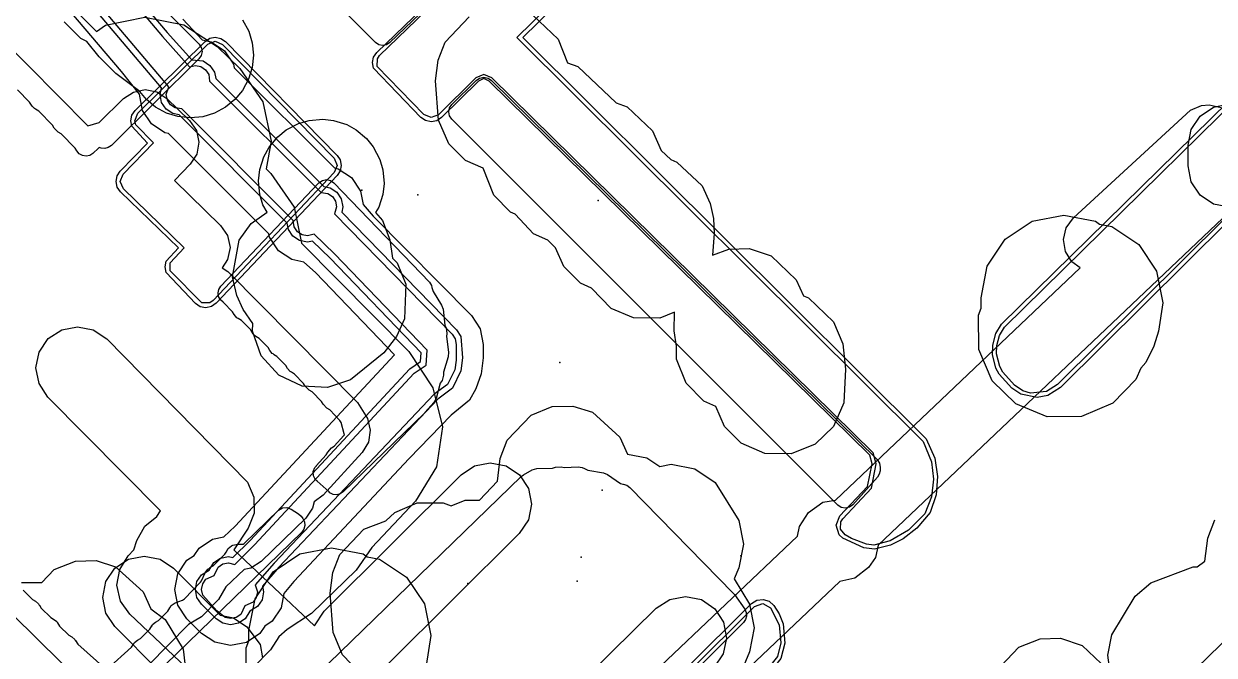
# Model space of a CAD drawing. Header units: metres. Extents: x -2677 to -840, y 169 to 1487.
# Drawn here: x -2102.1 to -2044.5, y 668.6 to 699.2 of the extents above; entities that cross this region are included whole.
import ezdxf

# ---------------------------------------------------------------- set-up
doc = ezdxf.new("R2010")
doc.units = ezdxf.units.M
for name, color, linetype in [('AI_GREENING_EXCLUSIONS', 1, 'Continuous'), ('AI_GREENING_LAWN', 82, 'Continuous'), ('AI_GREENING_REJECTED', 6, 'Continuous')]:
    doc.layers.add(name, color=color, linetype=linetype)

msp = doc.modelspace()

# ---------------------------------------------------------------- linework, layer by layer
at = {"layer": 'AI_GREENING_EXCLUSIONS'}
for points in [[(-2053.265, 722.664), (-2077.925, 698.529), (-2058.402, 679.112), (-2057.98, 678.171), (-2057.849, 677.288), (-2057.925, 676.4), (-2058.209, 675.544), (-2058.854, 674.779), (-2059.516, 674.259), (-2060.137, 673.954), (-2060.905, 673.766), (-2061.421, 673.834), (-2062.43, 674.297), (-2062.616, 674.46), (-2062.767, 674.924), (-2062.579, 675.374), (-2061.242, 676.793), (-2061.017, 677.9), (-2061.136, 678.313), (-2079.55, 696.415), (-2079.81, 696.536), (-2080.07, 696.414), (-2081.866, 694.648), (-2082.093, 694.499), (-2082.36, 694.447), (-2082.627, 694.501), (-2082.853, 694.653), (-2082.853, 694.653), (-2085.152, 697.039), (-2085.204, 697.309), (-2085.147, 697.579), (-2084.991, 697.806), (-2081.442, 701.241)], [(-2053.266, 722.943), (-2078.209, 698.53), (-2058.543, 678.971), (-2058.139, 677.987), (-2058.046, 677.147), (-2058.15, 676.307), (-2058.467, 675.481), (-2059.257, 674.682), (-2060.146, 674.168), (-2060.939, 673.963), (-2061.297, 674.006), (-2062.025, 674.285), (-2062.327, 674.468), (-2062.543, 674.741), (-2062.529, 675.088), (-2062.432, 675.237), (-2061.055, 676.717), (-2061.055, 676.717), (-2060.817, 677.89), (-2060.965, 678.425), (-2079.424, 696.571), (-2079.81, 696.74), (-2080.196, 696.571), (-2082.006, 694.791), (-2082.359, 694.647), (-2082.711, 694.794), (-2084.967, 697.114), (-2084.963, 697.5), (-2084.852, 697.662), (-2081.292, 701.108)], [(-2104.925, 709.868), (-2095.365, 698.575), (-2094.05, 697.109), (-2093.77, 697.171), (-2093.502, 697.117), (-2093.275, 696.966), (-2093.124, 696.738), (-2093.081, 696.417), (-2087.686, 691.02), (-2087.365, 690.977), (-2087.138, 690.826), (-2086.987, 690.598), (-2086.933, 690.331), (-2087.03, 689.998), (-2081.346, 684.163), (-2081.199, 683.939), (-2081.147, 683.675), (-2081.154, 682.918), (-2081.222, 682.443), (-2081.564, 681.732), (-2082.222, 681.264), (-2089.954, 673.094), (-2090.872, 672.042), (-2090.768, 671.699), (-2090.822, 671.431), (-2090.974, 671.204), (-2091.38, 671.017), (-2091.568, 670.611), (-2091.795, 670.459), (-2092.063, 670.406), (-2092.331, 670.46), (-2092.735, 670.789), (-2093.416, 671.547), (-2093.469, 671.815), (-2093.415, 672.082), (-2093.264, 672.309), (-2092.857, 672.496), (-2092.67, 672.902), (-2092.442, 673.054), (-2092.174, 673.107), (-2091.868, 673.027), (-2090.903, 673.984), (-2083.18, 682.29), (-2082.603, 682.673), (-2082.547, 683.39), (-2087.031, 688.064), (-2088.023, 689.011), (-2088.341, 688.924), (-2088.609, 688.977), (-2088.836, 689.129), (-2088.988, 689.356), (-2089.03, 689.677), (-2094.425, 695.074), (-2094.746, 695.117), (-2094.973, 695.269), (-2095.125, 695.496), (-2095.178, 695.764), (-2095.057, 696.133), (-2104.982, 707.854)], [(-2103.764, 708.892), (-2095.136, 698.77), (-2093.936, 697.438), (-2093.388, 697.395), (-2093.063, 697.178), (-2092.846, 696.853), (-2092.785, 696.546), (-2087.558, 691.316), (-2087.251, 691.255), (-2086.926, 691.038), (-2086.709, 690.713), (-2086.633, 690.33), (-2086.685, 690.073), (-2081.131, 684.373), (-2080.921, 684.052), (-2080.847, 683.017), (-2080.925, 682.4), (-2081.321, 681.556), (-2082.031, 681.029), (-2089.735, 672.889), (-2090.523, 671.976), (-2090.468, 671.698), (-2090.545, 671.316), (-2090.762, 670.992), (-2091.13, 670.766), (-2091.356, 670.399), (-2091.681, 670.182), (-2092.063, 670.106), (-2092.446, 670.183), (-2092.77, 670.4), (-2093.477, 671.107), (-2093.693, 671.432), (-2093.769, 671.815), (-2093.693, 672.197), (-2093.476, 672.522), (-2093.107, 672.747), (-2092.882, 673.115), (-2092.557, 673.331), (-2092.174, 673.407), (-2091.963, 673.365), (-2091.121, 674.189), (-2083.398, 682.495), (-2082.88, 682.855), (-2082.847, 683.268), (-2087.246, 687.855), (-2088.11, 688.67), (-2088.341, 688.624), (-2088.724, 688.7), (-2089.048, 688.917), (-2089.265, 689.241), (-2089.326, 689.548), (-2094.554, 694.779), (-2094.861, 694.84), (-2095.185, 695.057), (-2095.402, 695.381), (-2095.478, 695.764), (-2095.413, 696.088), (-2105.211, 707.659)], [(-2106.638, 706.907), (-2098.561, 698.822), (-2098.112, 699.12), (-2096.224, 699.501), (-2094.333, 699.141), (-2092.717, 698.091), (-2091.616, 697.023), (-2090.507, 695.418), (-2090.096, 693.511), (-2090.342, 692.167), (-2090.114, 691.946), (-2088.995, 690.317), (-2088.633, 688.571), (-2083.445, 683.333), (-2082.278, 681.575), (-2081.812, 679.681), (-2082.106, 677.752), (-2083.116, 676.083), (-2085.234, 673.847), (-2085.986, 672.754), (-2088.147, 670.653), (-2089.329, 669.887), (-2089.733, 669.524), (-2090.14, 668.896), (-2090.967, 668.045)], [(-2094.375, 699.418), (-2093.448, 698.407), (-2093.005, 698.318), (-2092.356, 697.885), (-2091.923, 697.236), (-2091.888, 697.063), (-2087.04, 692.213), (-2086.868, 692.178), (-2086.219, 691.745), (-2085.786, 691.096), (-2085.658, 690.452), (-2085.168, 689.879), (-2080.414, 685.071), (-2079.994, 684.428), (-2079.847, 683.675), (-2079.847, 683.017), (-2079.935, 682.258), (-2080.194, 681.522), (-2080.511, 680.969), (-2081.393, 680.248), (-2083.431, 678.148), (-2089.006, 672.205), (-2089.483, 671.623), (-2089.621, 670.932), (-2090.055, 670.284), (-2090.411, 670.046), (-2090.649, 669.691), (-2091.299, 669.258), (-2092.064, 669.106), (-2092.829, 669.259), (-2093.478, 669.693), (-2094.184, 670.401), (-2094.617, 671.05), (-2094.769, 671.816), (-2094.616, 672.581), (-2094.182, 673.229), (-2093.826, 673.467), (-2093.588, 673.822), (-2092.939, 674.255), (-2092.398, 674.362), (-2091.851, 674.873), (-2084.142, 683.164), (-2087.962, 687.157), (-2088.522, 687.66), (-2089.107, 687.776), (-2089.755, 688.21), (-2090.189, 688.859), (-2090.223, 689.031), (-2095.071, 693.882), (-2095.244, 693.916), (-2095.892, 694.35), (-2096.326, 694.999), (-2096.473, 695.789), (-2097.344, 696.888), (-2105.972, 707.011)], [(-2110.47, 705.874), (-2098.967, 694.258), (-2098.427, 694.405), (-2097.253, 695.567), (-2096.772, 695.887), (-2096.206, 696.001), (-2095.638, 695.893), (-2095.154, 695.578), (-2094.052, 694.51), (-2093.719, 694.029), (-2093.596, 693.457), (-2093.701, 692.881), (-2094.019, 692.389), (-2094.785, 691.599), (-2092.55, 689.433), (-2092.214, 688.944), (-2092.094, 688.364), (-2092.208, 687.782), (-2092.475, 687.385), (-2092.201, 687.2), (-2085.932, 680.87), (-2085.448, 680.092), (-2085.309, 679.523), (-2085.397, 678.945), (-2085.7, 678.444), (-2087.591, 676.375), (-2088.029, 676.053), (-2088.095, 675.746), (-2088.426, 675.264), (-2090.587, 673.162), (-2091.079, 672.844), (-2091.404, 672.784), (-2092.298, 671.94), (-2092.648, 671.337), (-2093.476, 670.486), (-2094.103, 670.123), (-2097.014, 667.166)], [(-2091.487, 699.378), (-2091.191, 698.826), (-2091.022, 698.267), (-2090.963, 697.668), (-2091.022, 697.079), (-2091.195, 696.508), (-2091.487, 695.968), (-2091.858, 695.518), (-2092.31, 695.149), (-2092.846, 694.862), (-2093.409, 694.692), (-2094.013, 694.633), (-2094.612, 694.695), (-2095.171, 694.868), (-2095.708, 695.157), (-2096.143, 695.52), (-2096.459, 695.908), (-2097.62, 696.78), (-2098.431, 697.591), (-2099.019, 698.335), (-2099.31, 698.477), (-2100.12, 699.288)], [(-2077.444, 699.608), (-2076.22, 698.45), (-2075.759, 697.294), (-2075.264, 697.118), (-2075.264, 697.118), (-2073.412, 695.359), (-2072.867, 695.167), (-2071.643, 694.009), (-2071.23, 693.051), (-2070.768, 692.614), (-2070.468, 692.499), (-2069.244, 691.341), (-2068.859, 690.485), (-2068.703, 689.766), (-2068.664, 689.049), (-2068.742, 687.992), (-2067.957, 688.287), (-2066.963, 688.313), (-2065.913, 687.961), (-2064.689, 686.803), (-2064.336, 686.024), (-2064.107, 685.932), (-2062.883, 684.774), (-2062.437, 683.698), (-2062.303, 682.481), (-2062.397, 680.855), (-2062.895, 679.705), (-2063.772, 678.849), (-2064.938, 678.38), (-2066.207, 678.396), (-2067.357, 678.894), (-2068.167, 679.705), (-2068.586, 680.666), (-2069.163, 680.924), (-2070.018, 681.801), (-2070.488, 682.966), (-2070.488, 683.595), (-2070.604, 684.338), (-2070.58, 685.23), (-2071.299, 684.947), (-2072.568, 684.964), (-2073.651, 685.417), (-2074.594, 686.388), (-2075.131, 686.63), (-2075.942, 687.441), (-2076.341, 688.353), (-2076.707, 688.72), (-2077.412, 689.032), (-2078.293, 689.971), (-2078.514, 690.08), (-2079.324, 690.89), (-2079.839, 692.195), (-2080.694, 692.57), (-2081.505, 693.381), (-2082.003, 694.531), (-2082.148, 696.431), (-2082.018, 697.429), (-2081.679, 698.304), (-2080.518, 699.526)], [(-2081.968, 657.952), (-2064.626, 674.399), (-2064.541, 674.869), (-2064.097, 675.536), (-2063.401, 676.039), (-2062.798, 676.132), (-2050.946, 687.373), (-2051.361, 687.674), (-2051.667, 688.173), (-2051.758, 688.752), (-2051.622, 689.321), (-2051.277, 689.794), (-2045.611, 695.008), (-2045.073, 695.239), (-2044.704, 695.27), (-2044.135, 695.133)], [(-2043.413, 690.383), (-2060.727, 673.962), (-2060.851, 673.357), (-2061.189, 672.879), (-2061.861, 672.364), (-2062.578, 672.207), (-2080.715, 655.005)], [(-2092.097, 666.046), (-2096.938, 670.62), (-2097.39, 671.256), (-2097.564, 672.017), (-2097.434, 672.786), (-2097.02, 673.446), (-2096.746, 673.736), (-2096.601, 674.192), (-2096.223, 674.875), (-2095.636, 675.344), (-2095.454, 675.621), (-2100.905, 681.126), (-2101.336, 681.776), (-2101.484, 682.543), (-2101.328, 683.307), (-2100.891, 683.954), (-2100.24, 684.384), (-2099.474, 684.533), (-2098.71, 684.377), (-2098.063, 683.94), (-2091.243, 677.007), (-2090.937, 676.289), (-2090.93, 675.508), (-2091.221, 674.784), (-2091.909, 673.734), (-2088.009, 670.052), (-2087.54, 670.772), (-2080.914, 677.366), (-2080.264, 677.798), (-2079.499, 677.948), (-2078.734, 677.794), (-2078.086, 677.359), (-2077.654, 676.709), (-2077.503, 675.944), (-2077.657, 675.179), (-2078.093, 674.531), (-2084.456, 668.198)], [(-2085.789, 667.771), (-2086.644, 668.648), (-2087.097, 669.732), (-2087.242, 671.632), (-2087.113, 672.63), (-2086.774, 673.505), (-2085.613, 674.727), (-2084.552, 675.135), (-2084.12, 675.548), (-2083.037, 676.001), (-2081.779, 676.016), (-2081.393, 675.869), (-2080.708, 676.14), (-2080.024, 676.14), (-2079.154, 677.056), (-2079.027, 678.159), (-2078.688, 679.034), (-2077.527, 680.256), (-2076.498, 680.663), (-2075.503, 680.69), (-2074.555, 680.39), (-2073.229, 679.179), (-2072.862, 678.367), (-2071.923, 678.18), (-2071.3, 677.765), (-2070.741, 677.876), (-2069.593, 677.647), (-2068.62, 676.997), (-2067.47, 675.16), (-2067.242, 674.012), (-2067.47, 672.864), (-2067.696, 672.337), (-2066.949, 671.102), (-2066.721, 669.954), (-2066.949, 668.806), (-2067.555, 667.369)], [(-2049.489, 667.679), (-2049.616, 668.644), (-2049.416, 669.619), (-2048.295, 671.495), (-2047.533, 672.134), (-2045.488, 672.906), (-2045.283, 672.911), (-2044.925, 673.193), (-2044.781, 674.304), (-2044.441, 675.18)], [(-2099.125, 667.159), (-2106.116, 674.037)], [(-2095.558, 667.899), (-2097.668, 670.019), (-2098.1, 670.669), (-2098.251, 671.435), (-2098.097, 672.2), (-2097.662, 672.847), (-2097.012, 673.279), (-2096.246, 673.43), (-2095.481, 673.276), (-2094.833, 672.841), (-2092.573, 670.569), (-2091.931, 670.44), (-2091.283, 670.005), (-2090.642, 669.146), (-2090.515, 668.502)], [(-2091.293, 667.328), (-2091.309, 668.989), (-2091.185, 669.326), (-2091.185, 669.839), (-2090.88, 671.369), (-2090.013, 672.667), (-2088.716, 673.534), (-2087.185, 673.839), (-2085.654, 673.534), (-2085.455, 673.401), (-2085.455, 673.401), (-2084.852, 673.281), (-2083.554, 672.414), (-2082.687, 671.116), (-2082.383, 669.586), (-2082.604, 668.145)], [(-2102.179, 672.155), (-2101.2, 672.147), (-2100.601, 672.778), (-2099.571, 673.186), (-2098.577, 673.212), (-2097.628, 672.912), (-2096.303, 671.702), (-2095.932, 670.88), (-2095.229, 670.361), (-2094.353, 668.921), (-2094.23, 667.82), (-2094.464, 666.854), (-2095.079, 665.933), (-2096.517, 665.054), (-2097.318, 664.924), (-2097.939, 664.395), (-2099.654, 663.864), (-2100.713, 663.959), (-2101.768, 664.296), (-2103.009, 665.436)], [(-2080.272, 662.238), (-2071.464, 670.909), (-2070.811, 671.337), (-2070.044, 671.482), (-2069.28, 671.324), (-2068.635, 670.884), (-2068.207, 670.232), (-2068.062, 669.465), (-2068.221, 668.701), (-2068.66, 668.056)], [(-2055.084, 667.8), (-2053.923, 669.022), (-2052.894, 669.429), (-2051.899, 669.456), (-2050.849, 669.104), (-2049.625, 667.945)]]:
    msp.add_lwpolyline(points, dxfattribs=at)
for points in [[(-2054.757, 684.652), (-2038.694, 700.423), (-2038.18, 700.726), (-2037.46, 700.873), (-2036.863, 700.795), (-2036.089, 700.373), (-2035.485, 699.7), (-2035.26, 699.08), (-2035.29, 698.415), (-2035.493, 697.931), (-2035.695, 697.665), (-2051.901, 681.591), (-2052.518, 681.202), (-2053.036, 681.101), (-2053.817, 681.26), (-2054.254, 681.555), (-2054.876, 682.234), (-2055.033, 682.531), (-2055.193, 683.188), (-2055.182, 683.633), (-2055.029, 684.2), (-2054.757, 684.652)], [(-2054.617, 684.509), (-2038.557, 700.277), (-2038.119, 700.536), (-2037.442, 700.674), (-2036.932, 700.607), (-2036.231, 700.232), (-2035.662, 699.607), (-2035.459, 699.061), (-2035.481, 698.474), (-2035.849, 697.793), (-2052.042, 681.733), (-2052.576, 681.394), (-2053.349, 681.321), (-2053.722, 681.436), (-2054.127, 681.709), (-2054.702, 682.333), (-2054.845, 682.6), (-2054.996, 683.217), (-2054.983, 683.621), (-2054.85, 684.109), (-2054.617, 684.509)], [(-2097.606, 691.555), (-2097.557, 691.824), (-2097.408, 692.053), (-2096.086, 693.418), (-2096.842, 694.227), (-2096.898, 694.498), (-2096.844, 694.77), (-2096.689, 695), (-2093.303, 698.338), (-2093.075, 698.489), (-2092.806, 698.54), (-2092.538, 698.484), (-2092.312, 698.33), (-2086.911, 692.82), (-2086.764, 692.598), (-2086.711, 692.337), (-2086.759, 692.074), (-2086.902, 691.849), (-2092.758, 685.663), (-2092.986, 685.503), (-2093.258, 685.444), (-2093.532, 685.497), (-2093.764, 685.652), (-2095.182, 687.16), (-2095.234, 687.428), (-2095.18, 687.695), (-2094.594, 688.35), (-2097.393, 691.064), (-2097.548, 691.288), (-2097.606, 691.555)], [(-2096.658, 694.306), (-2096.698, 694.499), (-2096.549, 694.857), (-2093.163, 698.196), (-2092.808, 698.34), (-2092.455, 698.19), (-2087.053, 692.68), (-2086.911, 692.335), (-2087.047, 691.987), (-2092.903, 685.801), (-2093.066, 685.686), (-2093.456, 685.682), (-2094.997, 687.235), (-2094.995, 687.618), (-2094.308, 688.352), (-2097.254, 691.207), (-2097.406, 691.558), (-2097.265, 691.914), (-2095.803, 693.422), (-2096.658, 694.306)], [(-2041.318, 690.894), (-2041.967, 690.46), (-2042.732, 690.308), (-2043.732, 690.308), (-2044.497, 690.46), (-2045.146, 690.894), (-2045.58, 691.543), (-2045.732, 692.308), (-2045.732, 693.308), (-2045.58, 694.073), (-2045.146, 694.722), (-2044.497, 695.156), (-2043.732, 695.308), (-2042.732, 695.308), (-2041.967, 695.156), (-2041.318, 694.722), (-2040.884, 694.073), (-2040.732, 693.308), (-2040.732, 692.308), (-2040.884, 691.543), (-2041.318, 690.894)], [(-2090.459, 692.754), (-2090.201, 693.223), (-2089.78, 693.726), (-2089.37, 694.054), (-2088.779, 694.363), (-2088.271, 694.511), (-2087.609, 694.569), (-2087.083, 694.511), (-2086.447, 694.309), (-2085.985, 694.054), (-2085.488, 693.638), (-2085.161, 693.235), (-2084.843, 692.627), (-2084.696, 692.124), (-2084.638, 691.465), (-2084.7, 690.921), (-2084.893, 690.309), (-2085.059, 690.062), (-2084.714, 689.67), (-2084.353, 688.741), (-2084.229, 687.852), (-2084.009, 687.615), (-2083.581, 686.593), (-2083.643, 684.909), (-2084.033, 684.055), (-2084.656, 683.265), (-2086.268, 681.959), (-2087.381, 681.585), (-2088.604, 681.649), (-2089.738, 682.184), (-2090.587, 683.127), (-2091.003, 684.313), (-2090.994, 684.687), (-2091.463, 685.367), (-2091.772, 686.036), (-2091.978, 686.951), (-2091.647, 688.715), (-2091.069, 689.525), (-2090.3, 690.072), (-2090.51, 690.429), (-2090.655, 690.921), (-2090.716, 691.593), (-2090.655, 692.139), (-2090.459, 692.754)], [(-2050.218, 689.63), (-2050.019, 689.496), (-2049.416, 689.377), (-2048.119, 688.509), (-2047.251, 687.212), (-2046.947, 685.681), (-2047.154, 684.31), (-2047.38, 683.585), (-2047.773, 682.795), (-2048.022, 682.528), (-2048.251, 681.979), (-2049.374, 680.835), (-2050.883, 680.188), (-2052.544, 680.172), (-2054.066, 680.792), (-2055.21, 681.915), (-2055.857, 683.424), (-2055.873, 685.085), (-2055.749, 685.421), (-2055.749, 685.934), (-2055.445, 687.465), (-2054.577, 688.762), (-2053.28, 689.63), (-2051.749, 689.934), (-2050.218, 689.63)], [(-2065.778, 671.037), (-2065.52, 670.638), (-2065.328, 670.147), (-2065.238, 669.223), (-2065.435, 668.469), (-2066.05, 667.701), (-2086.205, 647.786), (-2086.787, 647.32), (-2087.669, 646.992), (-2087.981, 646.981), (-2088.713, 647.438), (-2089.285, 647.565), (-2089.608, 647.955), (-2089.644, 648.21), (-2089.438, 648.673), (-2066.85, 671.138), (-2066.592, 671.301), (-2066.29, 671.339), (-2066, 671.245), (-2065.778, 671.037)], [(-2065.438, 669.227), (-2065.605, 668.575), (-2066.195, 667.838), (-2086.334, 647.939), (-2086.878, 647.498), (-2087.721, 647.185), (-2088.148, 647.267), (-2088.635, 647.629), (-2089.188, 647.74), (-2089.419, 648.018), (-2089.444, 648.2), (-2089.297, 648.531), (-2066.708, 670.996), (-2066.309, 671.14), (-2065.943, 670.924), (-2065.525, 670.113), (-2065.438, 669.227)]]:
    msp.add_lwpolyline(points, close=True, dxfattribs=at)
at = {"layer": 'AI_GREENING_LAWN'}
for points in [[(-2081.464, 701.081), (-2084.357, 698.28), (-2084.52, 698.175), (-2084.71, 698.139), (-2084.899, 698.178), (-2085.06, 698.286), (-2124.495, 737.936)], [(-2105.29, 709.902), (-2093.593, 698.197), (-2093.485, 698.034), (-2093.447, 697.842), (-2093.486, 697.65), (-2093.595, 697.488), (-2097.837, 693.3), (-2097.983, 693.199), (-2098.156, 693.156), (-2098.332, 693.177), (-2098.383, 693.192), (-2098.423, 693.196), (-2098.456, 693.174), (-2098.729, 692.919), (-2098.881, 692.821), (-2099.057, 692.783), (-2099.236, 692.811), (-2099.393, 692.9), (-2099.508, 693.039), (-2099.581, 693.171), (-2100.272, 693.869), (-2100.412, 693.948), (-2100.6, 694.139), (-2100.678, 694.279), (-2101.352, 694.961), (-2101.508, 695.055), (-2101.506, 695.057), (-2101.556, 695.082), (-2101.671, 695.198), (-2101.696, 695.249), (-2101.698, 695.247), (-2101.791, 695.404), (-2102.378, 695.995)], [(-2038.142, 648.901), (-2054.188, 665.116), (-2054.322, 665.367), (-2054.33, 665.408), (-2054.32, 665.649), (-2054.198, 665.858), (-2053.456, 666.618), (-2053.456, 666.618), (-2053.276, 666.736), (-2053.064, 666.768), (-2052.858, 666.707), (-2052.696, 666.619), (-2052.58, 666.531), (-2049.996, 663.906), (-2049.957, 663.88), (-2049.912, 663.87), (-2049.631, 663.867), (-2049.585, 663.876), (-2049.546, 663.901), (-2015.967, 696.575)], [(-2094.968, 660.815), (-2077.999, 677.289), (-2077.896, 677.366), (-2077.473, 677.604), (-2077.245, 677.668), (-2076.483, 677.693), (-2076.342, 677.74), (-2076.067, 677.751), (-2075.925, 677.717), (-2075.244, 677.753), (-2075.054, 677.726), (-2074.947, 677.664), (-2074.781, 677.585), (-2074.026, 677.463), (-2073.821, 677.38), (-2073.204, 676.951), (-2073.082, 676.908), (-2073.07, 676.907), (-2072.896, 676.862), (-2072.749, 676.758), (-2067.739, 671.636), (-2067.687, 671.574), (-2067.188, 670.861), (-2067.114, 670.704), (-2067.099, 670.53), (-2067.144, 670.362), (-2067.244, 670.22), (-2088.514, 649.029)], [(-2098.038, 667.959), (-2096.859, 669.02), (-2096.752, 669.189), (-2096.747, 669.186), (-2096.717, 669.243), (-2096.572, 669.366), (-2096.428, 669.447), (-2095.978, 669.894), (-2095.884, 670.051), (-2095.878, 670.047), (-2095.842, 670.115), (-2095.698, 670.238), (-2095.553, 670.319), (-2095.103, 670.766), (-2095.009, 670.923), (-2095.005, 670.921), (-2094.935, 671.042), (-2094.746, 671.169), (-2094.388, 671.303), (-2094.298, 671.363), (-2093.521, 672.163), (-2093.471, 672.237), (-2093.303, 672.623), (-2093.167, 672.805), (-2093.075, 672.852), (-2093.08, 672.861), (-2092.906, 672.959), (-2092.341, 673.521), (-2092.279, 673.624), (-2092.278, 673.628), (-2092.181, 673.807), (-2092.02, 673.932), (-2091.955, 673.964), (-2091.712, 674.015), (-2091.497, 674.005), (-2091.45, 674.013), (-2091.409, 674.039), (-2089.751, 675.649), (-2089.56, 675.765), (-2089.338, 675.786), (-2089.129, 675.709), (-2088.783, 675.482), (-2088.656, 675.362), (-2088.569, 675.245), (-2088.49, 675.085), (-2088.472, 674.906), (-2088.518, 674.733), (-2088.622, 674.588), (-2098.503, 664.995)], [(-2102.106, 671.775), (-2101.653, 671.331), (-2101.508, 671.251), (-2101.362, 671.129), (-2101.326, 671.061), (-2101.32, 671.065), (-2101.225, 670.909), (-2100.772, 670.464), (-2100.628, 670.384), (-2100.482, 670.262), (-2100.446, 670.195), (-2100.44, 670.198), (-2100.345, 670.042), (-2099.892, 669.598), (-2099.747, 669.518), (-2099.601, 669.396), (-2099.57, 669.338), (-2099.565, 669.341), (-2099.458, 669.174), (-2098.106, 667.959)]]:
    msp.add_lwpolyline(points, dxfattribs=at)
for points in [[(-2081.36, 695.286), (-2080.178, 696.448), (-2080.026, 696.551), (-2080.008, 696.558), (-2079.81, 696.599), (-2079.612, 696.558), (-2079.594, 696.551), (-2079.442, 696.448), (-2060.779, 678.102), (-2060.663, 677.927), (-2060.63, 677.719), (-2060.638, 677.558), (-2060.675, 677.394), (-2060.764, 677.252), (-2061.953, 675.913), (-2062.115, 675.792), (-2062.312, 675.745), (-2062.511, 675.78), (-2062.68, 675.891), (-2081.363, 694.576), (-2081.472, 694.739), (-2081.509, 694.931), (-2081.47, 695.124), (-2081.36, 695.286)], [(-2087.065, 691.498), (-2082.443, 686.69), (-2082.338, 686.526), (-2082.321, 686.432), (-2082.266, 686.232), (-2081.859, 685.581), (-2081.786, 685.374), (-2081.697, 684.607), (-2081.639, 684.473), (-2081.603, 684.204), (-2081.625, 684.05), (-2081.514, 683.292), (-2081.531, 683.073), (-2081.758, 682.335), (-2081.759, 682.188), (-2081.834, 681.927), (-2081.916, 681.796), (-2082.12, 681.061), (-2082.228, 680.863), (-2082.661, 680.377), (-2082.686, 680.351), (-2086.611, 676.54), (-2086.757, 676.442), (-2086.928, 676.4), (-2087.103, 676.42), (-2087.26, 676.5), (-2087.294, 676.537), (-2087.297, 676.534), (-2087.879, 677.055), (-2087.877, 677.057), (-2087.964, 677.126), (-2088.061, 677.313), (-2088.071, 677.524), (-2087.994, 677.72), (-2087.915, 677.797), (-2087.917, 677.799), (-2087.437, 678.325), (-2087.364, 678.468), (-2087.184, 678.665), (-2087.047, 678.752), (-2086.579, 679.27), (-2086.558, 679.302), (-2086.562, 679.341), (-2086.716, 679.895), (-2086.776, 679.999), (-2087.265, 680.508), (-2087.408, 680.591), (-2087.594, 680.779), (-2087.672, 680.92), (-2088.125, 681.377), (-2088.265, 681.457), (-2088.453, 681.647), (-2088.531, 681.787), (-2088.967, 682.229), (-2089.123, 682.324), (-2089.12, 682.329), (-2089.188, 682.365), (-2089.31, 682.511), (-2089.391, 682.655), (-2089.826, 683.097), (-2089.983, 683.191), (-2089.979, 683.197), (-2090.047, 683.233), (-2090.169, 683.378), (-2090.25, 683.523), (-2090.686, 683.964), (-2090.842, 684.059), (-2090.838, 684.065), (-2090.906, 684.101), (-2091.029, 684.246), (-2091.109, 684.39), (-2091.545, 684.832), (-2091.701, 684.927), (-2091.698, 684.932), (-2091.765, 684.968), (-2091.888, 685.114), (-2091.968, 685.258), (-2092.404, 685.7), (-2092.427, 685.713), (-2092.56, 685.831), (-2092.644, 685.987), (-2092.667, 686.163), (-2092.628, 686.336), (-2092.531, 686.485), (-2087.788, 691.495), (-2087.624, 691.61), (-2087.427, 691.651), (-2087.23, 691.612), (-2087.065, 691.498)]]:
    msp.add_lwpolyline(points, close=True, dxfattribs=at)
at = {"layer": 'AI_GREENING_REJECTED'}
for p in [(-2085.72, 691.13), (-2083, 690.92), (-2074.27, 690.64), (-2076.14, 682.8), (-2074.09, 676.62), (-2067.37, 673.45), (-2075.1, 673.38), (-2080.59, 672.1), (-2075.3, 672.22)]:
    msp.add_point(p, dxfattribs=at)

doc.saveas('drawing.dxf')
